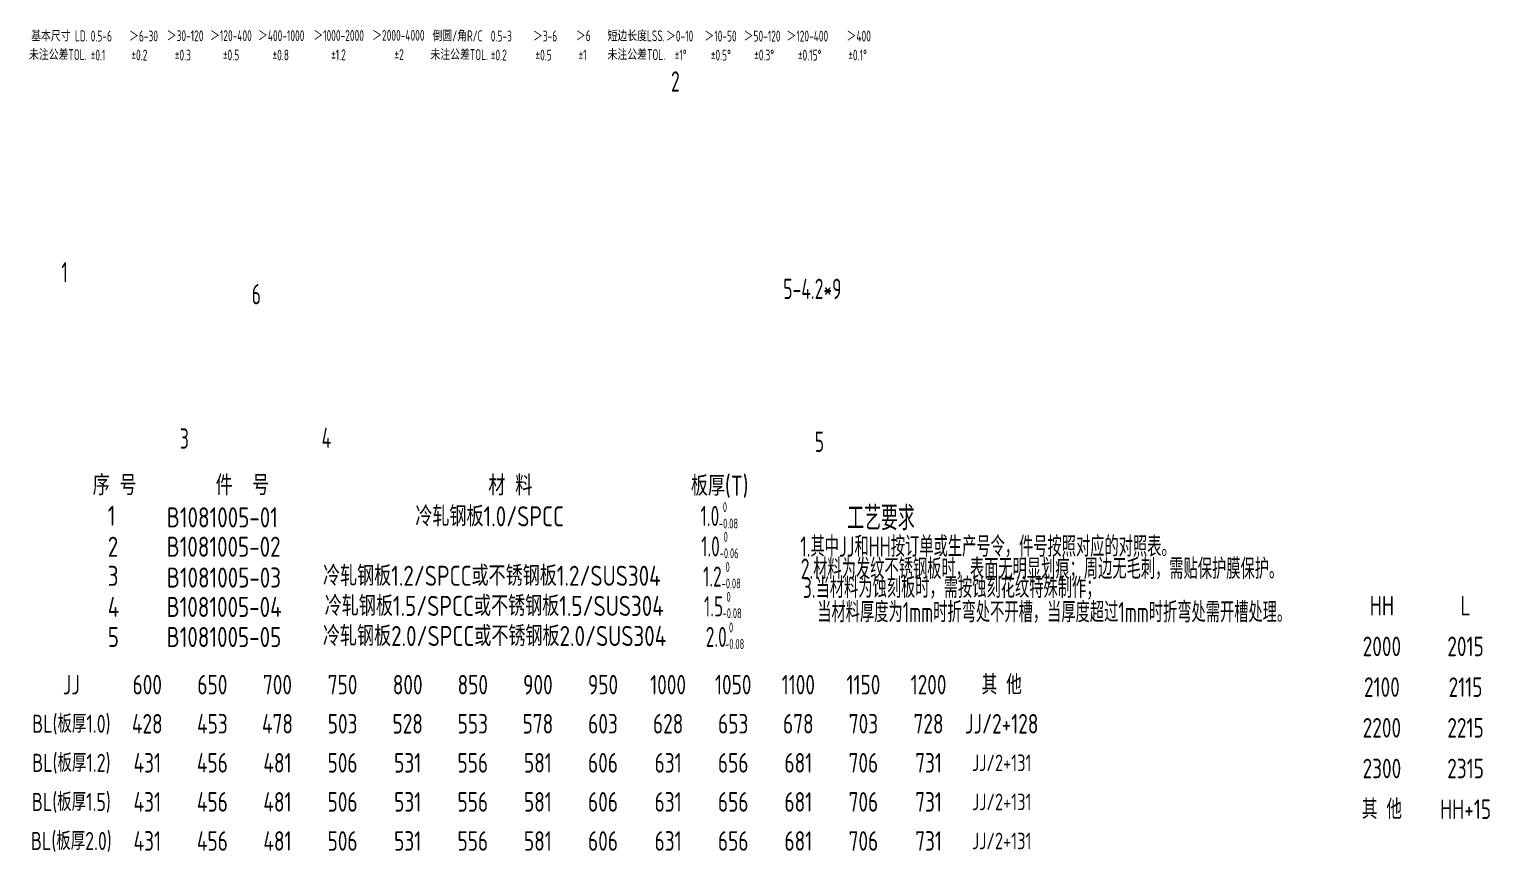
# Model space of a CAD drawing. Header units: inches. Extents: x 14216 to 120088, y -29410 to 23559.
# Drawn here: x 19959 to 20928, y -21369 to -20824 of the extents above; entities that cross this region are included whole.
import ezdxf
from ezdxf.enums import TextEntityAlignment as Align

# ---------------------------------------------------------------- set-up
doc = ezdxf.new("R2010")
doc.units = ezdxf.units.IN
doc.header["$LTSCALE"] = 0.3
doc.header["$MEASUREMENT"] = 0
for name, color, linetype in [('2', 2, 'Continuous'), ('2细实线', 2, 'Continuous'), ('6', 3, 'Continuous'), ('7', 4, 'Continuous')]:
    doc.layers.add(name, color=color, linetype=linetype)
doc.layers.add('粗实线', color=7, linetype='Continuous', lineweight=30)
doc.styles.add('HZ', font='isocp2.shx', dxfattribs={"width": 0.7, "bigfont": 'hztxt.shx'})

msp = doc.modelspace()

# ---------------------------------------------------------------- texts
at = {"layer": '2', "style": 'HZ', "width": 0.85}
for s, height, p in [('序 号', 13.3102, (20001.263, -21132.788)), ('件  号', 13.3102, (20082.836, -21132.788)), ('材 料', 13.3102, (20263.858, -21132.937)), ('板厚(T)', 13.3102, (20398.173, -21133.169)), ('1', 13.31, (20011.256, -21153.028)), ('B1081005-01', 13.3, (20050.448, -21154.137)), ('冷轧钢板1.0/SPCC', 13.31017, (20215.358, -21153.461)), ('2 ', 13.3102, (20011.289, -21173.623)), ('B1081005-02', 13.31017, (20050.332, -21173.631)), ('3', 13.31, (20011.256, -21192.959)), ('B1081005-03', 13.3, (20050.448, -21194.067)), ('冷轧钢板1.2/SPCC或不锈钢板1.2/SUS304', 13.31017, (20154.074, -21192.908)), ('4', 13.31, (20011.289, -21213.554)), ('B1081005-04', 13.31017, (20050.332, -21213.561)), ('冷轧钢板1.5/SPCC或不锈钢板1.5/SUS304', 13.31017, (20155.212, -21212.88)), ('5', 13.31, (20011.289, -21233.519)), ('B1081005-05', 13.31017, (20050.332, -21233.527)), ('冷轧钢板2.0/SPCC或不锈钢板2.0/SUS304', 13.31017, (20154.019, -21232.845))]:
    msp.add_text(s, height=height, dxfattribs=at).set_placement(p)
at = {"layer": '2', "color": 6, "style": 'HZ', "width": 0.7}
for s, p in [('1.其中JJ和HH按订单或生产号令，件号按照对应的对照表。', (20470.797, -21173.591)), ('2.材料为发纹不锈钢板时，表面无明显划痕；周边无毛刺，需贴保护膜保护。', (20471.091, -21188.337))]:
    msp.add_text(s, height=13.5, dxfattribs=at).set_placement(p)
for s, p in [('  3.当材料为蚀刻板时，需按蚀刻花纹特殊制作；', (20461.665, -21204.973)), ('  当材料厚度为1mm时折弯处不开槽，当厚度超过1mm时折弯处需开槽处理。', (20471.236, -21221.179))]:
    msp.add_text(s, height=13.5, dxfattribs=at).set_placement(p, align=Align.BOTTOM_LEFT)
at = {"layer": '2', "color": 6, "insert": (20478.805, -20995.895), "char_height": 13.5, "attachment_point": 5, "style": 'HZ'}
msp.add_mtext('\\A1;5-4.2*9', dxfattribs=at)
at = {"layer": '2', "attachment_point": 1, "style": 'HZ'}
for s, insert, char_height in [('1.0', (20404.613, -21139.923), 13.3102), (' 0\\P-0.08', (20416.75, -21137.396), 6.5492), ('1.0', (20404.983, -21160.095), 13.3102), (' 0\\P-0.06', (20417.275, -21157.102), 6.5492), ('1.2', (20406.262, -21180.119), 13.3102), (' 0\\P-0.08', (20418.554, -21177.126), 6.5492), ('1.5', (20406.876, -21199.916), 13.3102), (' 0\\P-0.08', (20419.168, -21196.923), 6.5492), ('2.0', (20408.061, -21220.133), 13.3102), (' 0\\P-0.08', (20420.838, -21217.335), 6.5492)]:
    msp.add_mtext(s, dxfattribs=dict(at, insert=insert, char_height=char_height))
at = {"layer": '2细实线', "style": 'HZ', "width": 0.8}
for s, height, p in [('HH', 12.96, (20856.708, -21206.104)), ('L', 12.96, (20912.208, -21206.104)), ('2000', 12.96, (20856.708, -21233.104)), ('2015', 12.96, (20912.208, -21233.104)), ('JJ', 12.96, (19987.083, -21258.492)), ('600', 12.96, (20037.483, -21258.492)), ('650', 12.96, (20080.683, -21258.492)), ('700', 12.96, (20123.883, -21258.492)), ('750', 12.96, (20167.083, -21258.492)), ('800', 12.96, (20210.283, -21258.492)), ('850', 12.96, (20253.483, -21258.492)), ('900', 12.96, (20296.683, -21258.492)), ('950', 12.96, (20339.883, -21258.492)), ('1000', 12.96, (20383.083, -21258.492)), ('1050', 12.96, (20426.283, -21258.492)), ('1100', 12.96, (20469.483, -21258.492)), ('1150', 12.96, (20512.683, -21258.492)), ('1200', 12.96, (20555.883, -21258.492)), ('其 他', 12.96, (20604.439, -21258.492)), ('2100', 12.96, (20856.708, -21260.104)), ('2115', 12.96, (20912.208, -21260.104)), ('BL(板厚1.0)', 12, (19987.083, -21284.412)), ('428', 12.96, (20037.483, -21284.412)), ('453', 12.96, (20080.683, -21284.412)), ('478', 12.96, (20123.883, -21284.412)), ('503', 12.96, (20167.083, -21284.412)), ('528', 12.96, (20210.283, -21284.412)), ('553', 12.96, (20253.483, -21284.412)), ('578', 12.96, (20296.683, -21284.412)), ('603', 12.96, (20339.883, -21284.412)), ('628', 12.96, (20383.083, -21284.412)), ('653', 12.96, (20426.283, -21284.412)), ('678', 12.96, (20469.483, -21284.412)), ('703', 12.96, (20512.683, -21284.412)), ('728', 12.96, (20555.883, -21284.412)), ('JJ/2+128', 12.96, (20604.439, -21284.412)), ('2200', 12.96, (20856.708, -21287.104)), ('2215', 12.96, (20912.208, -21287.104)), ('BL(板厚1.2)', 12, (19987.083, -21310.332)), ('431', 12.96, (20037.483, -21310.332)), ('456', 12.96, (20080.683, -21310.332)), ('481', 12.96, (20123.883, -21310.332)), ('506', 12.96, (20167.083, -21310.332)), ('531', 12.96, (20210.283, -21310.332)), ('556', 12.96, (20253.483, -21310.332)), ('581', 12.96, (20296.683, -21310.332)), ('606', 12.96, (20339.883, -21310.332)), ('631', 12.96, (20383.083, -21310.332)), ('656', 12.96, (20426.283, -21310.332)), ('681', 12.96, (20469.483, -21310.332)), ('706', 12.96, (20512.683, -21310.332)), ('731', 12.96, (20555.883, -21310.332)), ('JJ/2+131', 11, (20604.439, -21310.332)), ('2300', 12.96, (20856.708, -21314.104)), ('2315', 12.96, (20912.208, -21314.104)), ('BL(板厚1.5)', 12, (19987.083, -21336.252)), ('431', 12.96, (20037.483, -21336.252)), ('456', 12.96, (20080.683, -21336.252)), ('481', 12.96, (20123.883, -21336.252)), ('506', 12.96, (20167.083, -21336.252)), ('531', 12.96, (20210.283, -21336.252)), ('556', 12.96, (20253.483, -21336.252)), ('581', 12.96, (20296.683, -21336.252)), ('606', 12.96, (20339.883, -21336.252)), ('631', 12.96, (20383.083, -21336.252)), ('656', 12.96, (20426.283, -21336.252)), ('681', 12.96, (20469.483, -21336.252)), ('706', 12.96, (20512.683, -21336.252)), ('731', 12.96, (20555.883, -21336.252)), ('JJ/2+131', 11, (20604.439, -21336.252)), ('其 他', 12.96, (20856.708, -21341.104)), ('HH+15', 12.96, (20912.208, -21341.104)), ('BL(板厚2.0)', 12, (19987.083, -21362.172)), ('431', 12.96, (20037.483, -21362.172)), ('456', 12.96, (20080.683, -21362.172)), ('481', 12.96, (20123.883, -21362.172)), ('506', 12.96, (20167.083, -21362.172)), ('531', 12.96, (20210.283, -21362.172)), ('556', 12.96, (20253.483, -21362.172)), ('581', 12.96, (20296.683, -21362.172)), ('606', 12.96, (20339.883, -21362.172)), ('631', 12.96, (20383.083, -21362.172)), ('656', 12.96, (20426.283, -21362.172)), ('681', 12.96, (20469.483, -21362.172)), ('706', 12.96, (20512.683, -21362.172)), ('731', 12.96, (20555.883, -21362.172)), ('JJ/2+131', 11, (20604.439, -21362.172))]:
    msp.add_text(s, height=height, dxfattribs=at).set_placement(p, align=Align.MIDDLE_CENTER)
at = {"layer": '6', "color": 2, "style": 'HZ', "width": 0.7}
for s, p in [('基本尺寸 LD.', (19960.391, -20831.63)), ('0.5-6', (19999.942, -20831.803)), ('＞6-30', (20025.4, -20831.803)), ('＞30-120', (20050.396, -20831.582)), ('＞120-400', (20079.134, -20831.489)), ('＞400-1000', (20110.933, -20831.489)), ('＞1000-2000', (20147.629, -20831.399)), ('＞2000-4000', (20186.703, -20831.308)), ('倒圆/角R/C', (20226.765, -20831.63)), ('0.5-3', (20265.416, -20831.803)), ('＞3-6', (20293.369, -20831.803)), ('＞6', (20321.891, -20831.582)), ('短边长度LSS.', (20342.883, -20831.63)), ('＞0-10', (20381.671, -20831.803)), ('＞10-50', (20407.147, -20831.803)), ('＞50-120', (20433.189, -20831.803)), ('＞120-400', (20461.594, -20831.803)), ('＞400', (20501.466, -20831.803)), ('未注公差TOL.', (19958.973, -20844.086)), ('未注公差TOL.', (20225.347, -20844.086)), ('未注公差TOL.', (20342.896, -20844.086)), ('%%P0.1', (19999.942, -20844.403)), ('%%P0.2', (20026.942, -20844.403)), ('%%P0.3', (20055.742, -20844.403)), ('%%P0.5', (20087.685, -20844.31)), ('%%P0.8', (20120.566, -20844.31)), ('%%P1.2', (20159.456, -20844.22)), ('%%P2', (20201.492, -20844.129)), ('%%P0.2', (20265.416, -20844.403)), ('%%P0.5', (20295.058, -20844.403)), ('%%P1', (20323.628, -20844.403)), ('%%P1%%D', (20387.442, -20844.403)), ('%%P0.5%%D', (20411.413, -20844.403)), ('%%P0.3%%D', (20440.158, -20844.403)), ('%%P0.15%%D', (20469.188, -20844.403)), ('%%P0.1%%D', (20502.641, -20844.403))]:
    msp.add_text(s, height=7.2, dxfattribs=at).set_placement(p)
at = {"layer": '7', "style": 'HZ', "width": 0.7}
for s, p in [('2', (20384.991, -20865.1)), ('1', (19980.528, -20991.639)), ('6', (20106.778, -21006.14)), ('3', (20059.113, -21101.932)), ('4', (20153.181, -21101.436)), ('5', (20480.37, -21104.068))]:
    msp.add_text(s, height=13.5, dxfattribs=at).set_placement(p)
at = {"layer": '粗实线', "color": 3, "linetype": 'Continuous', "lineweight": -3, "style": 'HZ', "width": 0.7}
msp.add_text('工艺要求', height=16, dxfattribs=at).set_placement((20501.931, -21155.997))

doc.saveas('drawing.dxf')
